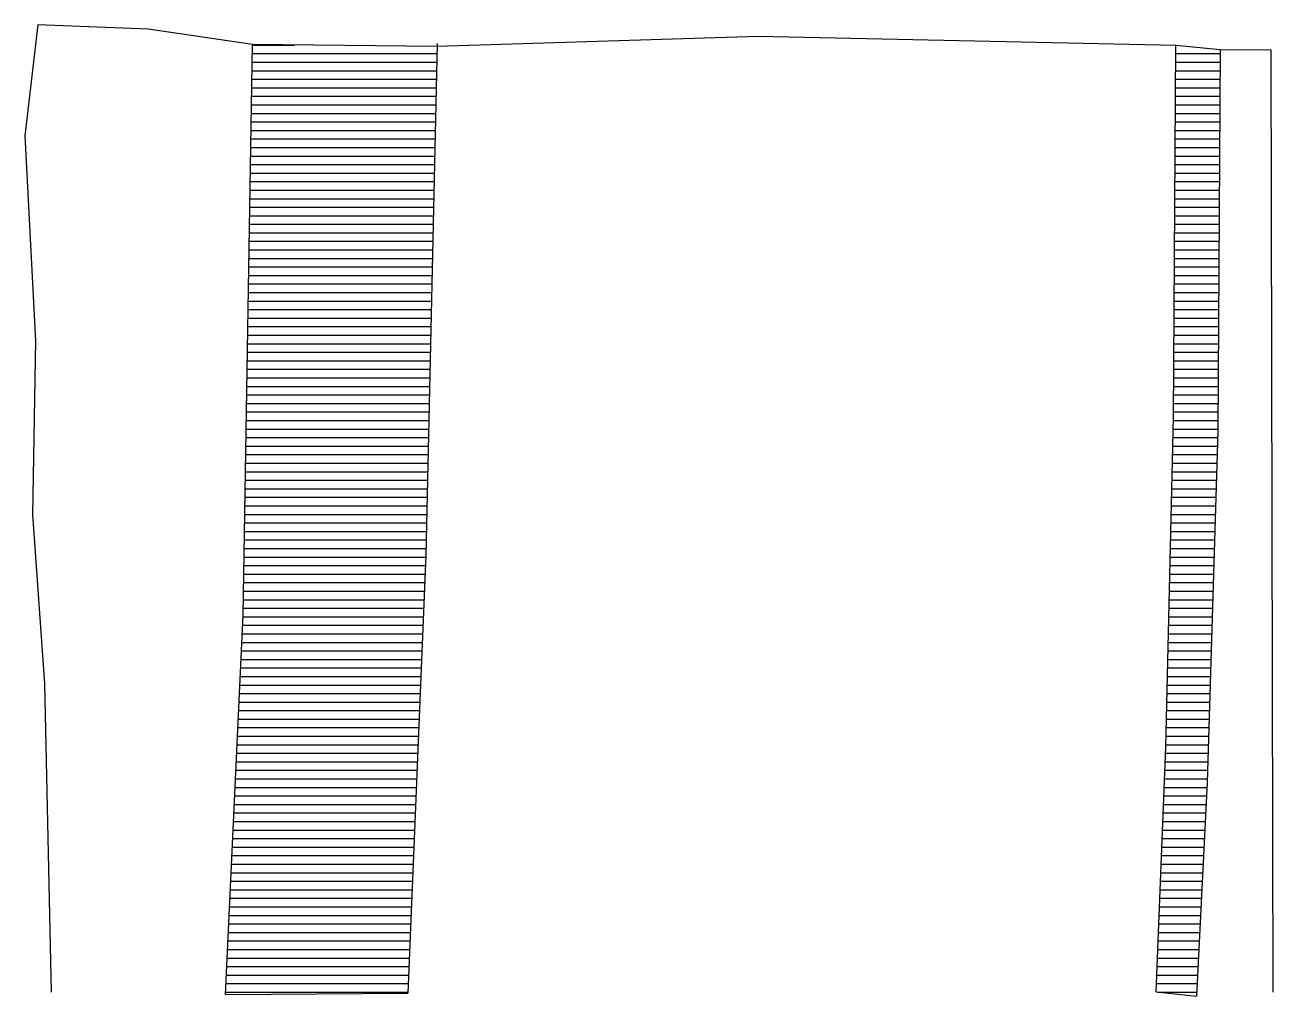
# Model space of a CAD drawing. Header units: metres. Extents: x 6.23 to 13.54, y -12.02 to -6.33.
import ezdxf

# ---------------------------------------------------------------- set-up
doc = ezdxf.new("R2010")
doc.units = ezdxf.units.M
doc.header["$LTSCALE"] = 25
doc.header["$MEASUREMENT"] = 0
doc.linetypes.add('STRICHPUNKTX2', pattern=[2, 1, -0.5, 0, -0.5])
doc.layers.get('0').update_dxf_attribs({"linetype": 'CONTINUOUS'})
for name, color, linetype in [('BEFUND', 1, 'CONTINUOUS'), ('BEFUNDSCHRAFF', 1, 'CONTINUOUS'), ('GRABUNGSGRENZE', 3, 'STRICHPUNKTX2')]:
    doc.layers.add(name, color=color, linetype=linetype)

# ---------------------------------------------------------------- blocks, each defined once
blk = doc.blocks.new('*X1')
at = {"color": 0}
for p, q in [((755.93, -650), (864.08, -650)), ((756.01, -645), (780.55, -645)), ((1297, -650), (1322.95, -650)), ((755.84, -655), (863.97, -655)), ((1296.97, -655), (1322.92, -655)), ((755.68, -665), (863.75, -665)), ((755.76, -660), (863.86, -660)), ((1296.91, -665), (1322.86, -665)), ((1296.94, -660), (1322.89, -660)), ((755.6, -670), (863.64, -670)), ((1296.87, -670), (1322.83, -670)), ((755.44, -680), (863.42, -680)), ((755.52, -675), (863.53, -675)), ((1296.81, -680), (1322.77, -680)), ((1296.84, -675), (1322.8, -675)), ((755.36, -685), (863.31, -685)), ((1296.78, -685), (1322.74, -685)), ((755.28, -690), (863.2, -690)), ((1296.74, -690), (1322.7, -690)), ((755.11, -700), (862.98, -700)), ((755.2, -695), (863.09, -695)), ((1296.68, -700), (1322.64, -700)), ((1296.71, -695), (1322.67, -695)), ((755.03, -705), (862.87, -705)), ((1296.65, -705), (1322.61, -705)), ((754.87, -715), (862.65, -715)), ((754.95, -710), (862.76, -710)), ((1296.58, -715), (1322.55, -715)), ((1296.61, -710), (1322.58, -710)), ((754.79, -720), (862.54, -720)), ((1296.55, -720), (1322.52, -720)), ((754.63, -730), (862.32, -730)), ((754.71, -725), (862.43, -725)), ((1296.48, -730), (1322.45, -730)), ((1296.52, -725), (1322.49, -725)), ((754.55, -735), (862.21, -735)), ((1296.45, -735), (1322.42, -735)), ((754.39, -745), (861.98, -745)), ((754.47, -740), (862.1, -740)), ((1296.39, -745), (1322.36, -745)), ((1296.42, -740), (1322.39, -740)), ((754.3, -750), (861.87, -750)), ((1296.36, -750), (1322.33, -750)), ((754.14, -760), (861.65, -760)), ((754.22, -755), (861.76, -755)), ((1296.29, -760), (1322.27, -760)), ((1296.32, -755), (1322.3, -755)), ((754.06, -765), (861.54, -765)), ((1296.26, -765), (1322.24, -765)), ((753.9, -775), (861.32, -775)), ((753.98, -770), (861.43, -770)), ((1296.19, -775), (1322.17, -775)), ((1296.23, -770), (1322.2, -770)), ((753.82, -780), (861.21, -780)), ((1296.16, -780), (1322.14, -780)), ((753.74, -785), (861.1, -785)), ((1296.13, -785), (1322.11, -785)), ((753.57, -795), (860.88, -795)), ((753.66, -790), (860.99, -790)), ((1296.06, -795), (1322.05, -795)), ((1296.1, -790), (1322.08, -790)), ((753.49, -800), (860.77, -800)), ((1296.03, -800), (1322.02, -800)), ((753.33, -810), (860.55, -810)), ((753.41, -805), (860.66, -805)), ((1295.97, -810), (1321.95, -810)), ((1296, -805), (1321.99, -805)), ((753.25, -815), (860.44, -815)), ((1295.93, -815), (1321.92, -815)), ((753.09, -825), (860.22, -825)), ((753.17, -820), (860.33, -820)), ((1295.87, -825), (1321.86, -825)), ((1295.9, -820), (1321.89, -820)), ((753.01, -830), (860.11, -830)), ((1295.84, -830), (1321.83, -830)), ((752.85, -840), (859.89, -840)), ((752.93, -835), (860, -835)), ((1295.77, -840), (1321.77, -840)), ((1295.8, -835), (1321.8, -835)), ((752.76, -845), (859.78, -845)), ((1295.74, -845), (1321.74, -845)), ((752.6, -855), (859.56, -855)), ((752.68, -850), (859.67, -850)), ((1295.68, -855), (1321.67, -855)), ((1295.71, -850), (1321.7, -850)), ((752.52, -860), (859.45, -860)), ((1295.64, -860), (1321.64, -860)), ((752.36, -870), (859.22, -870)), ((752.44, -865), (859.34, -865)), ((1295.46, -870), (1321.58, -870)), ((1295.58, -865), (1321.61, -865)), ((752.28, -875), (859.11, -875)), ((1295.35, -875), (1321.46, -875)), ((752.2, -880), (859, -880)), ((1295.23, -880), (1321.31, -880)), ((752.03, -890), (858.78, -890)), ((752.12, -885), (858.89, -885)), ((1294.99, -890), (1321, -890)), ((1295.11, -885), (1321.15, -885)), ((751.95, -895), (858.67, -895)), ((1294.88, -895), (1320.85, -895)), ((751.79, -905), (858.45, -905)), ((751.87, -900), (858.56, -900)), ((1294.64, -905), (1320.54, -905)), ((1294.76, -900), (1320.69, -900)), ((751.71, -910), (858.34, -910)), ((1294.52, -910), (1320.38, -910)), ((751.55, -920), (858.12, -920)), ((751.63, -915), (858.23, -915)), ((1294.29, -920), (1320.08, -920)), ((1294.41, -915), (1320.23, -915)), ((751.47, -925), (858.01, -925)), ((1294.17, -925), (1319.92, -925)), ((751.31, -935), (857.79, -935)), ((751.39, -930), (857.9, -930)), ((1293.94, -935), (1319.61, -935)), ((1294.06, -930), (1319.77, -930)), ((751.22, -940), (857.68, -940)), ((1293.82, -940), (1319.46, -940)), ((751.06, -950), (857.34, -950)), ((751.14, -945), (857.55, -945)), ((1293.59, -950), (1319.15, -950)), ((1293.7, -945), (1319.31, -945)), ((750.98, -955), (857.14, -955)), ((1293.47, -955), (1319, -955)), ((750.82, -965), (856.73, -965)), ((750.9, -960), (856.94, -960)), ((1293.23, -965), (1318.69, -965)), ((1293.35, -960), (1318.84, -960)), ((750.74, -970), (856.53, -970)), ((1293.12, -970), (1318.53, -970)), ((750.66, -975), (856.32, -975)), ((1293, -975), (1318.38, -975)), ((750.31, -985), (855.91, -985)), ((750.54, -980), (856.12, -980)), ((1292.77, -985), (1318.07, -985)), ((1292.88, -980), (1318.23, -980)), ((750.07, -990), (855.71, -990)), ((1292.65, -990), (1317.92, -990)), ((749.61, -1000), (855.3, -1000)), ((749.84, -995), (855.5, -995)), ((1292.41, -1000), (1317.61, -1000)), ((1292.53, -995), (1317.76, -995)), ((749.37, -1005), (855.09, -1005)), ((1292.3, -1005), (1317.46, -1005)), ((748.91, -1015), (854.68, -1015)), ((749.14, -1010), (854.89, -1010)), ((1292.06, -1015), (1317.15, -1015)), ((1292.18, -1010), (1317.3, -1010)), ((748.67, -1020), (854.48, -1020)), ((1291.94, -1020), (1316.99, -1020)), ((748.21, -1030), (854.07, -1030)), ((748.44, -1025), (854.27, -1025)), ((1291.71, -1030), (1316.69, -1030)), ((1291.83, -1025), (1316.84, -1025)), ((747.97, -1035), (853.86, -1035)), ((1291.59, -1035), (1316.53, -1035)), ((747.51, -1045), (853.46, -1045)), ((747.74, -1040), (853.66, -1040)), ((1291.36, -1045), (1316.22, -1045)), ((1291.47, -1040), (1316.38, -1040)), ((747.27, -1050), (853.25, -1050)), ((1291.24, -1050), (1316.07, -1050)), ((746.81, -1060), (852.84, -1060)), ((747.04, -1055), (853.05, -1055)), ((1290.95, -1060), (1315.76, -1060)), ((1291.12, -1055), (1315.91, -1055)), ((746.58, -1065), (852.64, -1065)), ((1290.75, -1065), (1315.61, -1065)), ((746.34, -1070), (852.43, -1070)), ((1290.55, -1070), (1315.45, -1070)), ((745.88, -1080), (852.02, -1080)), ((746.11, -1075), (852.23, -1075)), ((1290.16, -1080), (1315.09, -1080)), ((1290.35, -1075), (1315.3, -1075)), ((745.64, -1085), (851.82, -1085)), ((1289.96, -1085), (1314.85, -1085)), ((745.18, -1095), (851.41, -1095)), ((745.41, -1090), (851.61, -1090)), ((1289.56, -1095), (1314.36, -1095)), ((1289.76, -1090), (1314.6, -1090)), ((744.94, -1100), (851.2, -1100)), ((1289.37, -1100), (1314.11, -1100)), ((744.48, -1110), (850.79, -1110)), ((744.71, -1105), (851, -1105)), ((1288.97, -1110), (1313.62, -1110)), ((1289.17, -1105), (1313.87, -1105)), ((744.24, -1115), (850.59, -1115)), ((1288.77, -1115), (1313.38, -1115)), ((743.78, -1125), (850.18, -1125)), ((744.01, -1120), (850.38, -1120)), ((1288.38, -1125), (1312.89, -1125)), ((1288.57, -1120), (1313.13, -1120)), ((743.54, -1130), (849.97, -1130)), ((1288.18, -1130), (1312.64, -1130)), ((743.08, -1140), (849.57, -1140)), ((743.31, -1135), (849.77, -1135)), ((1287.78, -1140), (1312.15, -1140)), ((1287.98, -1135), (1312.4, -1135)), ((742.84, -1145), (849.36, -1145)), ((1287.59, -1145), (1311.91, -1145)), ((742.38, -1155), (848.95, -1155)), ((742.61, -1150), (849.16, -1150)), ((1287.19, -1155), (1311.42, -1155)), ((1287.39, -1150), (1311.66, -1150)), ((742.14, -1160), (848.75, -1160)), ((1286.99, -1160), (1311.17, -1160)), ((741.91, -1165), (848.54, -1165)), ((1286.79, -1165), (1310.93, -1165)), ((741.44, -1175), (848.13, -1175)), ((741.68, -1170), (848.34, -1170)), ((1286.4, -1175), (1310.44, -1175)), ((1286.6, -1170), (1310.68, -1170)), ((741.21, -1180), (847.93, -1180)), ((1286.2, -1180), (1310.19, -1180)), ((740.74, -1190), (847.52, -1190)), ((740.98, -1185), (847.72, -1185)), ((1285.81, -1190), (1309.7, -1190)), ((1286, -1185), (1309.95, -1185)), ((740.51, -1195), (847.31, -1195)), ((1285.61, -1195), (1309.46, -1195)), ((740.28, -1200), (847.11, -1200)), ((1286.54, -1200), (1309.21, -1200))]:
    blk.add_line(p, q, dxfattribs=at)

msp = doc.modelspace()

# ---------------------------------------------------------------- linework, layer by layer
at = {"layer": 'BEFUND'}
for points in [[(7.4021, -12.0141), (7.5059, -9.7885), (7.5601, -6.4473)], [(8.6421, -6.4406), (8.5759, -9.4399), (8.4709, -12.0054)], [(12.8541, -11.9989), (12.9109, -10.5645), (12.9562, -8.632), (12.9703, -6.4526)], [(13.2297, -6.4775), (13.2157, -8.7151), (13.1523, -10.7722), (13.091, -12.0228)]]:
    msp.add_lwpolyline(points, dxfattribs=at)
at = {"layer": 'BEFUNDSCHRAFF'}
for points in [[(7.4021, -12.0141), (8.4709, -12.0054)], [(12.8541, -11.9989), (13.091, -12.0228)]]:
    msp.add_lwpolyline(points, dxfattribs=at)
at = {"layer": 'GRABUNGSGRENZE', "flags": 128}
msp.add_lwpolyline([(13.5391, -11.9992), (13.5288, -6.4798), (13.2297, -6.4775), (12.9703, -6.4526), (10.5234, -6.4004), (8.6401, -6.459), (7.5601, -6.4473), (6.9495, -6.357), (6.3022, -6.332), (6.2272, -6.9814), (6.2883, -8.1827), (6.2714, -9.2005), (6.3412, -10.1936), (6.3803, -11.9992)], dxfattribs=at)

# ---------------------------------------------------------------- block references
at = {"layer": 'BEFUNDSCHRAFF', "xscale": 0.01, "yscale": 0.01, "zscale": 0.01}
msp.add_blockref('*X1', (0, 0), dxfattribs=at)

doc.saveas('drawing.dxf')
